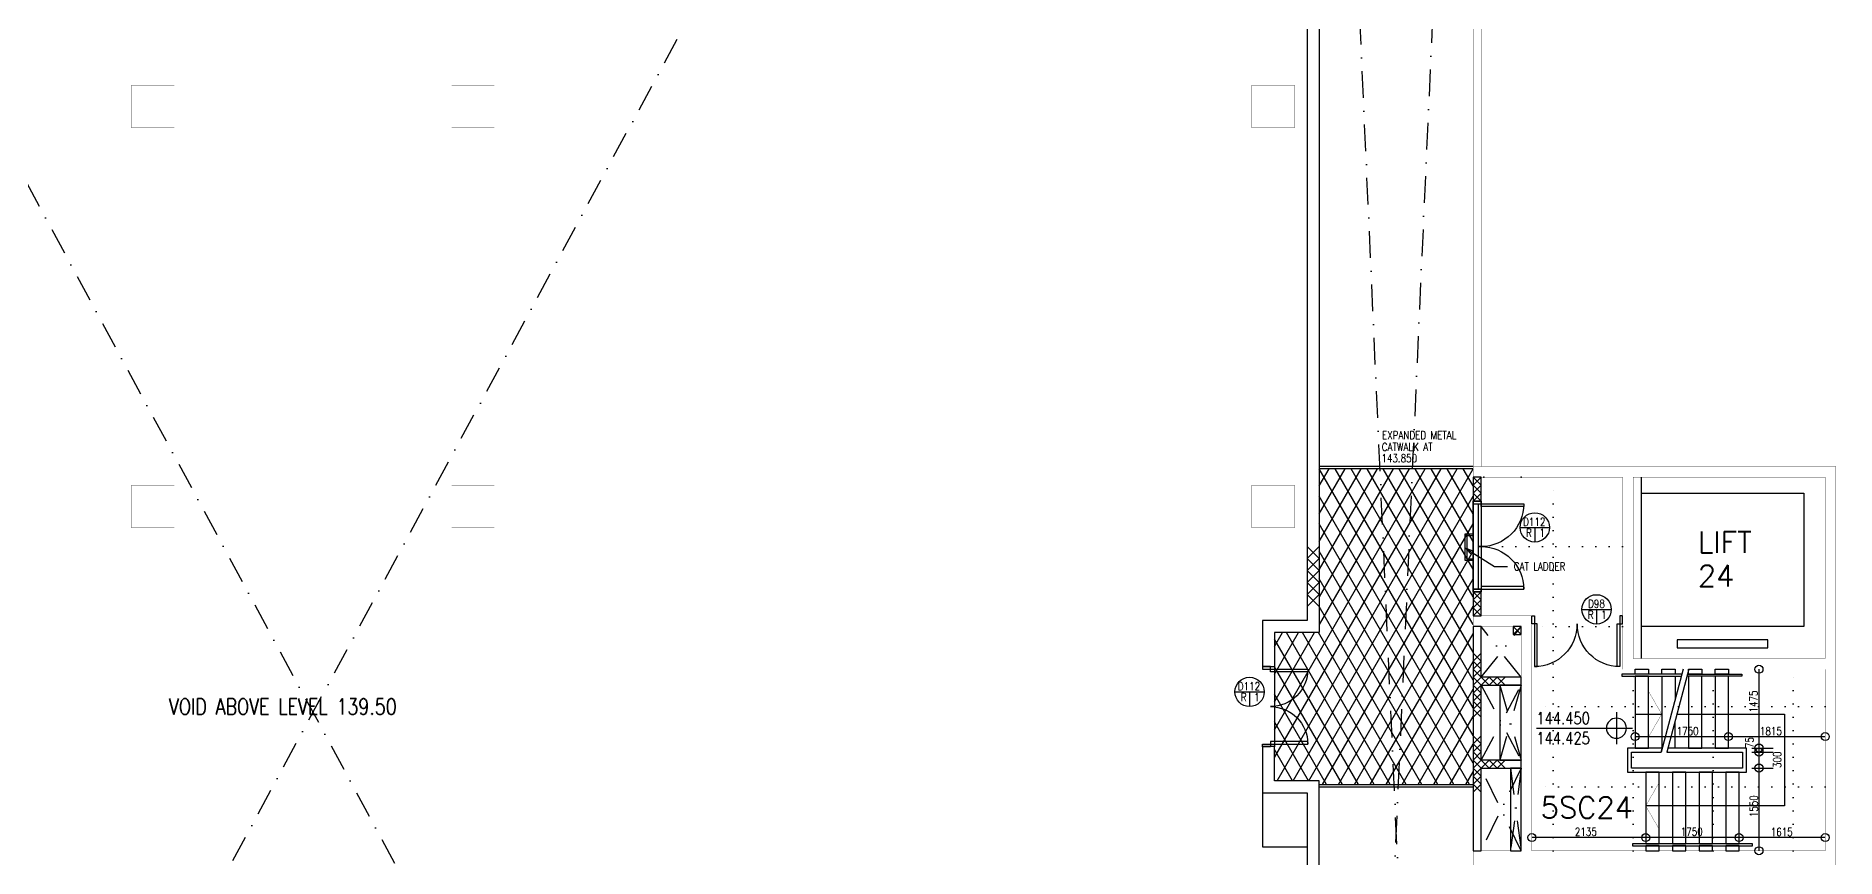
# Model space of a CAD drawing. Extents: x -68523 to 336700, y -113452 to 119396.
# Drawn here: x 174807 to 208552, y -80086 to -64681 of the extents above; entities that cross this region are included whole.
import ezdxf

# ---------------------------------------------------------------- set-up
doc = ezdxf.new("R2010")
doc.units = 0
doc.header["$LTSCALE"] = 1000
doc.header["$MEASUREMENT"] = 0
doc.linetypes.add('s5144a$0$DASHDOT', pattern=[1, 0.5, -0.25, 0, -0.25])
doc.linetypes.add('s5144a$0$DOT', pattern=[0.25, 0, -0.25])
doc.layers.get('0').update_dxf_attribs({"linetype": 'CONTINUOUS'})
for name, color, linetype in [('s5144a$0$11', 14, 'CONTINUOUS'), ('s5144a$0$12', 7, 'CONTINUOUS'), ('s5144a$0$20', 7, 'CONTINUOUS'), ('s5144a$0$21', 2, 'CONTINUOUS'), ('s5144a$0$22', 7, 'CONTINUOUS'), ('s5144a$0$23', 7, 'CONTINUOUS'), ('s5144a$0$25', 7, 'CONTINUOUS'), ('s5144a$0$29', 7, 'CONTINUOUS'), ('s5144a$0$30', 7, 'CONTINUOUS'), ('s5144a$0$35', 7, 'CONTINUOUS'), ('s5144a$0$4', 7, 'CONTINUOUS'), ('s5144a$0$42', 7, 'CONTINUOUS'), ('s5144a$0$6', 7, 'CONTINUOUS'), ('s5144a$0$ROOM-NO', 4, 'CONTINUOUS')]:
    doc.layers.add(name, color=color, linetype=linetype)
doc.styles.add('s5144a$0$STANDARD', font='SIMPLEX')

# ---------------------------------------------------------------- blocks, each defined once
blk = doc.blocks.new('s5144a$0$CHAT15')
at = {"layer": 's5144a$0$22', "color": 14, "linetype": 'Continuous'}
for points in [[(0, 0), (0.15, 0.15), (0.3, 0), (0.45, 0.15), (0.6, 0), (0.75, 0.15)], [(0, 0.15), (0.15, 0), (0.3, 0.15), (0.45, 0), (0.6, 0.15), (0.75, 0)]]:
    blk.add_lwpolyline(points, dxfattribs=at)
blk = doc.blocks.new('s5144a$0$HAT15')
at = {"layer": 's5144a$0$22', "color": 14, "linetype": 'Continuous'}
for p, q in [((0, 0), (0.15, 0.15)), ((0, 0.15), (0.15, 0))]:
    blk.add_line(p, q, dxfattribs=at)
blk = doc.blocks.new('s5144a$0$D1700B')
at = {"layer": 's5144a$0$30', "color": 14, "linetype": 'Continuous'}
for points in [[(0, 0), (0.05, 0), (0.05, 0.95), (0.1, 0.95), (0.1, 0.15), (0, 0.15), (0, 0)], [(1.7, 0), (1.65, 0), (1.65, 0.95), (1.6, 0.95), (1.6, 0.15), (1.7, 0.15), (1.7, 0)]]:
    blk.add_lwpolyline(points, dxfattribs=at)
for centre, start, end in [((0.05, 0.15), 0, 90), ((1.650003, 0.15), 90, 180)]:
    blk.add_arc(centre, 0.800001, start, end, dxfattribs=at)
blk = doc.blocks.new('s5144a$0$D1500A')
at = {"layer": 's5144a$0$30', "linetype": 'Continuous'}
for points in [[(0.1, 0.15), (0.05, 0.15), (0.05, 0.85), (0.1, 0.85)], [(1.4, 0.15), (1.45, 0.15), (1.45, 0.85), (1.4, 0.85)], [(0, 0), (0.05, 0), (0.05, 0.15), (0, 0.15)], [(1.5, 0), (1.45, 0), (1.45, 0.15), (1.5, 0.15)]]:
    blk.add_lwpolyline(points, close=True, dxfattribs=at)
for centre, start, end in [((0.05, 0.15), 0, 90), ((1.450002, 0.15), 90, 180)]:
    blk.add_arc(centre, 0.700001, start, end, dxfattribs=at)
blk = doc.blocks.new('s5144a$0$CATLAD')
at = {"layer": 's5144a$0$25', "linetype": 'Continuous'}
blk.add_lwpolyline([(0, 0), (0, 0.15), (0.5, 0.15), (0.5, 0), (0.468, 0), (0.468, 0.118), (0.032, 0.118), (0.032, 0)], close=True, dxfattribs=at)
blk = doc.blocks.new('s5144a$0$LEVEL')
at = {"layer": 's5144a$0$35', "linetype": 'Continuous'}
for p, q in [((1, 0), (-0.2, 0)), ((0, 0.2), (0, -0.2))]:
    blk.add_line(p, q, dxfattribs=at)
blk.add_circle((0, 0), 0.125, dxfattribs=at)
at = {"layer": 's5144a$0$35', "linetype": 'Continuous', "style": 's5144a$0$STANDARD', "width": 0.8}
for tag, p in [('TAG2', (0.2063, 0.05)), ('TAG1', (0.2063, -0.2))]:
    blk.add_attdef(tag, p, '', height=0.15, dxfattribs=at)
blk = doc.blocks.new('s5144a$0$DRMK2')
at = {"layer": 's5144a$0$29', "color": 14, "linetype": 'Continuous'}
for p, q in [((-0.275, 0), (0.275, 0)), ((0, 0), (0, -0.275))]:
    blk.add_line(p, q, dxfattribs=at)
blk.add_circle((0, 0), 0.275, dxfattribs=at)
at = {"layer": 's5144a$0$29', "color": 14, "linetype": 'Continuous', "style": 's5144a$0$STANDARD', "width": 0.8}
for tag, p in [('TAG6', (-0.2183, 0.03)), ('TAG1', (-0.1587, 0.03)), ('TAG5', (-0.2242, -0.175)), ('TAG4', (-0.1647, -0.175)), ('TAG3', (0.0258, -0.175)), ('TAG2', (0.0853, -0.175))]:
    blk.add_attdef(tag, p, '', height=0.15, dxfattribs=at)
blk = doc.blocks.new('s5144a')
at = {"layer": 's5144a$0$11', "color": 14, "linetype": 'Continuous'}
blk.add_line((204899.8, -72950), (204899.8, -76350), dxfattribs=at)
at = {"layer": 's5144a$0$11', "color": 14, "linetype": 's5144a$0$DASHDOT'}
for p, q in [((202649.8, -76699.8), (201899.8, -75749.8)), ((201899.8, -76699.8), (202649.8, -75749.8)), ((201899.8, -76849.8), (202649.8, -78249.8)), ((201899.8, -78249.8), (202649.8, -76849.8)), ((202649.8, -78399.8), (201899.8, -79950)), ((202649.8, -79950), (201899.8, -78399.8))]:
    blk.add_line(p, q, dxfattribs=at)
at = {"layer": 's5144a$0$11', "color": 2, "linetype": 's5144a$0$DASHDOT'}
for p, q in [((202500, -75749.8), (202650, -75899.8)), ((202650, -75749.8), (202500, -75899.8)), ((202250, -76849.8), (202650, -78249.8)), ((202650, -76849.8), (202250, -78249.8)), ((202450, -78399.8), (202650, -79950)), ((202650, -78399.8), (202450, -79950))]:
    blk.add_line(p, q, dxfattribs=at)
at = {"layer": 's5144a$0$11', "color": 14, "linetype": 'Continuous', "const_width": 5}
for points in [[(204549.8, -76550), (208349.8, -76550), (208349.8, -79950), (202849.8, -79950), (202849.8, -75549.8), (201749.8, -75549.8), (201749.8, -75749.8), (202649.8, -75749.8), (202649.8, -79950), (201749.8, -79950), (201749.8, -82050)], [(208549.8, -101250), (208549.8, -72750), (201749.8, -72749.8), (201749.8, -72949.8), (204549.8, -72950), (204549.8, -76550)]]:
    blk.add_lwpolyline(points, dxfattribs=at)
at = {"layer": 's5144a$0$11', "color": 14, "linetype": 'Continuous'}
for points in [[(201749.8, -73399.8), (201899.8, -73399.8), (201899.8, -72949.8), (201749.8, -72949.8)], [(201749.8, -75549.8), (201899.8, -75549.8), (201899.8, -75099.8), (201749.8, -75099.8)], [(201749.8, -75749.8), (201749.8, -79950), (201899.8, -79950), (201899.8, -78399.8), (202649.8, -78399.8), (202649.8, -78249.8), (201899.8, -78249.8), (201899.8, -76849.8), (202649.8, -76849.8), (202649.8, -76699.8), (201899.8, -76699.8), (201899.8, -75749.8)]]:
    blk.add_lwpolyline(points, close=True, dxfattribs=at)
at = {"layer": 's5144a$0$11', "color": 14, "linetype": 'Continuous', "const_width": 5}
blk.add_lwpolyline([(204749.8, -76350), (208349.8, -76350), (208349.8, -72950), (204749.8, -72950)], close=True, dxfattribs=at)
at = {"layer": 's5144a$0$11', "color": 2, "linetype": 'Continuous'}
for points in [[(202650, -75749.8), (202500, -75749.8), (202500, -75899.8), (202650, -75899.8)], [(202650, -76849.8), (202250, -76849.8), (202250, -78249.8), (202650, -78249.8)], [(202650, -78399.8), (202450, -78399.8), (202450, -79950), (202650, -79950)]]:
    blk.add_lwpolyline(points, close=True, dxfattribs=at)
at = {"layer": 's5144a$0$11', "color": 14, "linetype": 's5144a$0$DASHDOT'}
for p in [(201949.8, -72949.8), (202649.8, -72949.8)]:
    blk.add_point(p, dxfattribs=at)
at = {"layer": 's5144a$0$12', "color": 2, "linetype": 'Continuous'}
for p, q in [((201612, -74286), (202151.7, -74621.8)), ((202151.7, -74621.8), (202391.7, -74621.8)), ((207108.4, -76550), (207108.4, -79950)), ((204784.8, -77811.9), (208349.8, -77811.9)), ((206974.8, -78025), (207374.8, -78025)), ((206974.8, -78100), (207374.8, -78100)), ((206974.8, -78400), (207374.8, -78400)), ((208349.8, -79702.8), (202850.2, -79702.8))]:
    blk.add_line(p, q, dxfattribs=at)
blk.add_lwpolyline([(201759.2, -74333.4), (201612, -74286), (201719.5, -74397.1)], dxfattribs=at)
for centre in [(207108.4, -76550), (204784.8, -77811.9), (206534.8, -77811.9), (207108.4, -78025), (208349.8, -77811.9), (207108.4, -78100), (207108.4, -78400), (202850.2, -79702.8), (204985.2, -79702.8), (206734.8, -79702.8), (208350.2, -79702.8), (207108.4, -79950)]:
    blk.add_circle(centre, 75, dxfattribs=at)
at = {"layer": 's5144a$0$20', "color": 14, "linetype": 's5144a$0$DASHDOT'}
for p, q in [((161300, -42800), (198638, -111800)), ((161362, -111800), (198700, -42800))]:
    blk.add_line(p, q, dxfattribs=at)
at = {"layer": 's5144a$0$20', "color": 14, "linetype": 'Continuous'}
for points in [[(198638, -49550), (198637.5, -53137.3), (197800, -53137.3), (197800, -56362.3), (198637.5, -56362.3), (198637.5, -75637.5), (197800, -75637.5), (197800, -76500.2), (198025, -76500.2)], [(198863, -49550), (198862.5, -53362.3), (198025, -53362.3), (198025, -56137.3), (198862.5, -56137.3), (198862.5, -75862.5), (198025, -75862.5), (198025, -76500.2)], [(198025, -77999.8), (197800, -77999.8), (197800, -78862.5), (198637.5, -78862.5), (198638, -98137.5), (197799.5, -98137.5), (197799.5, -101362.5), (198638, -101362.5), (198638, -111800), (198863, -111800), (198863, -101137.5), (198024.5, -101137.5), (198024.5, -98362.5), (198863, -98362.5), (198862.5, -78637.5), (198025, -78637.5), (198025, -77999.8)]]:
    blk.add_lwpolyline(points, dxfattribs=at)
at = {"layer": 's5144a$0$20', "color": 3, "linetype": 'Continuous', "const_width": 5}
for points in [[(201749.8, -72749.8), (201749.8, -49550)], [(201899.8, -72749.8), (201899.8, -49550)]]:
    blk.add_lwpolyline(points, dxfattribs=at)
at = {"layer": 's5144a$0$20', "color": 2, "linetype": 'Continuous'}
blk.add_lwpolyline([(197800, -78862.5), (197800, -79877.5), (198638, -79877.5)], dxfattribs=at)
at = {"layer": 's5144a$0$23', "color": 14, "linetype": 's5144a$0$DASHDOT'}
for p, q in [((201750, -111800), (198863, -47325)), ((201750, -47325), (198863, -111800))]:
    blk.add_line(p, q, dxfattribs=at)
at = {"layer": 's5144a$0$25', "color": 10, "linetype": 'Continuous'}
for p, q in [((205690, -76550), (205274.7, -78100)), ((205795.3, -76550), (205380, -78100)), ((205284.8, -76680), (205284.8, -78062.4)), ((205534.8, -76680), (205534.8, -77129.3)), ((204784.8, -77390), (205284.8, -77390)), ((205534.8, -78025), (205534.8, -77522.2))]:
    blk.add_line(p, q, dxfattribs=at)
at = {"layer": 's5144a$0$25', "color": 14, "linetype": 'Continuous'}
blk.add_lwpolyline([(201899.8, -75100), (201749.8, -75100), (201749.8, -73400), (201899.8, -73400)], close=True, dxfattribs=at)
at = {"layer": 's5144a$0$25', "color": 10, "linetype": 'Continuous'}
for points in [[(204784.8, -76550), (205034.8, -76550), (205034.8, -76640), (204784.8, -76640)], [(205284.8, -76550), (205534.8, -76550), (205534.8, -76640), (205284.8, -76640)], [(205784.8, -76550), (206034.8, -76550), (206034.8, -76640), (205784.8, -76640)], [(206284.8, -76550), (206534.8, -76550), (206534.8, -76640), (206284.8, -76640)], [(204784.8, -78025), (205034.8, -78025), (205034.8, -76680), (204784.8, -76680)], [(205784.8, -78025), (206034.8, -78025), (206034.8, -76680), (205784.8, -76680)], [(206284.8, -78025), (206534.8, -78025), (206534.8, -76680), (206284.8, -76680)], [(205380, -78100), (206799.8, -78100), (206799.8, -78400), (204719.8, -78400), (204719.8, -78100), (205274.7, -78100), (205294.8, -78025), (204644.8, -78025), (204644.8, -78475), (206874.8, -78475), (206874.8, -78025), (205400.1, -78025)], [(204984.8, -79820), (205234.8, -79820), (205234.8, -78475), (204984.8, -78475)], [(205484.8, -79820), (205734.8, -79820), (205734.8, -78475), (205484.8, -78475)], [(205984.8, -79820), (206234.8, -79820), (206234.8, -78475), (205984.8, -78475)], [(206484.8, -79820), (206734.8, -79820), (206734.8, -78475), (206484.8, -78475)], [(204734.8, -79860), (206984.8, -79860), (206984.8, -79820), (204734.8, -79820)], [(204984.8, -79950), (205234.8, -79950), (205234.8, -79860), (204984.8, -79860)], [(205484.8, -79950), (205734.8, -79950), (205734.8, -79860), (205484.8, -79860)], [(205984.8, -79950), (206234.8, -79950), (206234.8, -79860), (205984.8, -79860)], [(206484.8, -79950), (206734.8, -79950), (206734.8, -79860), (206484.8, -79860)]]:
    blk.add_lwpolyline(points, close=True, dxfattribs=at)
for points in [[(205665.9, -76640), (204534.8, -76640), (204534.8, -76680), (205655.2, -76680)], [(205771.2, -76640), (206784.8, -76640), (206784.8, -76680), (205760.5, -76680)], [(205570.3, -77389.9), (207584.8, -77389.9), (207584.8, -79110), (204984.8, -79110)]]:
    blk.add_lwpolyline(points, dxfattribs=at)
at = {"layer": 's5144a$0$25', "color": 10, "linetype": 'Continuous', "const_width": 5}
for points in [[(205034.8, -76957), (205284.8, -77390), (205034.8, -77823)], [(205234.8, -79543), (204984.8, -79110), (205234.8, -78677)]]:
    blk.add_lwpolyline(points, dxfattribs=at)
at = {"layer": 's5144a$0$30', "color": 14, "linetype": 'Continuous'}
for p, q in [((198025, -77682.3), (200849.6, -72790)), ((198025, -78202), (201149.6, -72790)), ((198073.6, -78637.5), (201449.6, -72790)), ((198373.6, -78637.5), (201749.6, -72790)), ((200549.6, -72790), (198862.5, -75712.1)), ((200249.6, -72790), (198862.5, -75192.5)), ((199949.6, -72790), (198862.5, -74672.8)), ((201749.6, -72750), (198862.8, -72750)), ((201749.6, -72790), (198862.8, -72790)), ((201749.6, -77790.1), (198862.8, -72790)), ((198862.8, -73113.5), (199049.6, -72790)), ((198862.8, -73633.2), (199349.6, -72790)), ((198862.8, -74152.8), (199649.6, -72790)), ((201749.6, -77270.5), (199162.8, -72790)), ((201749.6, -76750.9), (199462.8, -72790)), ((201749.6, -76231.2), (199762.8, -72790)), ((201749.6, -75711.6), (200062.8, -72790)), ((201749.6, -75192), (200362.8, -72790)), ((201749.6, -74672.4), (200662.8, -72790)), ((201749.6, -74152.8), (200962.8, -72790)), ((201749.6, -73633.2), (201262.8, -72790)), ((201749.6, -73113.5), (201562.8, -72790)), ((198671.6, -78637.5), (201749.6, -73306.3)), ((201749.6, -78306.4), (198862.8, -73306.3)), ((201684.5, -78710), (198862.8, -73822.7)), ((198927.9, -78710), (201749.6, -73822.7)), ((201386.4, -78710), (198862.8, -74339)), ((199226, -78710), (201749.6, -74339)), ((201088.2, -78710), (198862.8, -74855.5)), ((199524.2, -78710), (201749.6, -74855.5)), ((200790.1, -78710), (198862.8, -75371.8)), ((199822.3, -78710), (201749.6, -75371.8)), ((198025, -76123.5), (198175.7, -75862.5)), ((198025, -76643.1), (198475.7, -75862.5)), ((198025, -77162.7), (198775.7, -75862.5)), ((199895.7, -78710), (198251.7, -75862.5)), ((200193.8, -78710), (198549.8, -75862.5)), ((200491.9, -78710), (198847.9, -75862.5)), ((200120.5, -78710), (201749.6, -75888.3)), ((199597.5, -78710), (198025, -75986.2)), ((199299.4, -78710), (198025, -76502.7)), ((200418.6, -78710), (201749.6, -76404.6)), ((200716.7, -78710), (201749.6, -76921)), ((199001.3, -78710), (198025, -77018.9)), ((198661.5, -78637.5), (198025, -77534.9)), ((201014.9, -78710), (201749.6, -77437.4)), ((198363.7, -78637.5), (198025, -78050.9)), ((201313, -78710), (201749.6, -77953.8)), ((201611.1, -78710), (201749.6, -78470.1)), ((198862.8, -78710), (201749.8, -78710)), ((198862.8, -78750), (201749.8, -78750))]:
    blk.add_line(p, q, dxfattribs=at)
at = {"layer": 's5144a$0$30', "color": 2, "linetype": 'Continuous'}
for p, q in [((201749.6, -73400), (201749.6, -75100)), ((198025, -76500.2), (198025, -78000.2))]:
    blk.add_line(p, q, dxfattribs=at)
at = {"layer": 's5144a$0$30', "color": 14, "linetype": 'Continuous'}
for points in [[(201899.6, -73400), (201749.6, -73400), (201749.6, -73450), (201899.6, -73450)], [(201899.8, -73400), (201749.8, -73400), (201749.8, -73450), (201899.8, -73450)], [(201899.8, -74250), (201849.8, -74250), (201849.8, -73450), (201899.8, -73450)], [(201899.8, -75050), (201849.8, -75050), (201849.8, -74250), (201899.8, -74250)], [(201899.6, -75050), (201749.6, -75050), (201749.6, -75100), (201899.6, -75100)], [(201899.8, -75050), (201749.8, -75050), (201749.8, -75100), (201899.8, -75100)]]:
    blk.add_lwpolyline(points, close=True, dxfattribs=at)
at = {"layer": 's5144a$0$4', "linetype": 's5144a$0$DOT'}
for p, q in [((203250, -79950), (203250, -72949.9)), ((204549.8, -74250), (201899.8, -74250)), ((204549.8, -75750), (202849.8, -75750)), ((204750, -79950), (204750, -76550)), ((206250, -79950), (206250, -76550)), ((207750, -79950), (207750, -76550)), ((208349.8, -77250), (202849.8, -77250)), ((208349.8, -78750), (202849.8, -78750))]:
    blk.add_line(p, q, dxfattribs=at)
at = {"layer": 's5144a$0$42', "color": 14, "linetype": 'Continuous'}
blk.add_lwpolyline([(204899.8, -73250), (207949.8, -73250), (207949.8, -75750), (204899.8, -75750)], dxfattribs=at)
blk.add_lwpolyline([(204899.8, -73250), (207949.8, -73250), (207949.8, -75750), (204899.8, -75750)], dxfattribs=at)
blk.add_lwpolyline([(205574.8, -76000), (205574.8, -76150), (207274.8, -76150), (207274.8, -76000)], close=True, dxfattribs=at)
blk.add_lwpolyline([(205574.8, -76000), (205574.8, -76150), (207274.8, -76150), (207274.8, -76000)], close=True, dxfattribs=at)
at = {"layer": 's5144a$0$6', "color": 3, "linetype": 'Continuous', "const_width": 5}
for points in [[(176600, -66400), (177400, -66400), (177400, -65600), (176600, -65600)], [(182600, -66400), (183400, -66400), (183400, -65600), (182600, -65600)], [(197600, -66400), (198400, -66400), (198400, -65600), (197600, -65600)], [(176600, -73900), (177400, -73900), (177400, -73100), (176600, -73100)], [(182600, -73900), (183400, -73900), (183400, -73100), (182600, -73100)], [(197600, -73900), (198400, -73900), (198400, -73100), (197600, -73100)]]:
    blk.add_lwpolyline(points, close=True, dxfattribs=at)
at = {"xscale": 999.9979999999999, "zscale": 1000}
for name, p, yscale in [('s5144a$0$HAT15', (201749.8, -73099.8), 999.9979999999999), ('s5144a$0$HAT15', (201749.8, -73099.8), 999.9979999999999), ('s5144a$0$HAT15', (201749.8, -73249.8), 999.9979999999999), ('s5144a$0$HAT15', (201749.8, -73249.8), 999.9979999999999), ('s5144a$0$HAT15', (201749.8, -73399.8), 999.9979999999999), ('s5144a$0$HAT15', (201749.8, -73399.8), 999.9979999999999), ('s5144a$0$HAT15', (201749.8, -75249.8), 999.9979999999999), ('s5144a$0$HAT15', (201749.8, -75249.8), 999.9979999999999), ('s5144a$0$HAT15', (201749.8, -75399.8), 999.9979999999999), ('s5144a$0$HAT15', (201749.8, -75399.8), 999.9979999999999), ('s5144a$0$HAT15', (201749.8, -75549.8), 999.9979999999999), ('s5144a$0$HAT15', (201749.8, -75549.8), 999.9979999999999), ('s5144a$0$D1700B', (202849.6, -75549.8), -999.9979999999999), ('s5144a$0$D1700B', (202849.6, -75549.8), -999.9979999999999), ('s5144a$0$HAT15', (201749.8, -76399.8), 999.9979999999999), ('s5144a$0$HAT15', (201749.8, -76399.8), 999.9979999999999), ('s5144a$0$HAT15', (201749.8, -76549.8), 999.9979999999999), ('s5144a$0$HAT15', (201749.8, -76549.8), 999.9979999999999), ('s5144a$0$HAT15', (201749.8, -76699.8), 999.9979999999999), ('s5144a$0$HAT15', (201749.8, -76699.8), 999.9979999999999), ('s5144a$0$HAT15', (201749.8, -76849.8), 999.9979999999999), ('s5144a$0$HAT15', (201749.8, -76849.8), 999.9979999999999), ('s5144a$0$HAT15', (201749.8, -76999.8), 999.9979999999999), ('s5144a$0$HAT15', (201749.8, -76999.8), 999.9979999999999), ('s5144a$0$HAT15', (201750, -76849.8), 999.9979999999999), ('s5144a$0$HAT15', (201750, -76849.8), 999.9979999999999), ('s5144a$0$HAT15', (201750, -76999.8), 999.9979999999999), ('s5144a$0$HAT15', (201750, -76999.8), 999.9979999999999), ('s5144a$0$HAT15', (201899.8, -76849.8), 999.9979999999999), ('s5144a$0$HAT15', (201899.8, -76849.8), 999.9979999999999), ('s5144a$0$HAT15', (201900, -76849.8), 999.9979999999999), ('s5144a$0$HAT15', (201900, -76849.8), 999.9979999999999), ('s5144a$0$HAT15', (202049.8, -76849.8), 999.9979999999999), ('s5144a$0$HAT15', (202049.8, -76849.8), 999.9979999999999), ('s5144a$0$HAT15', (202050, -76849.8), 999.9979999999999), ('s5144a$0$HAT15', (202050, -76849.8), 999.9979999999999), ('s5144a$0$HAT15', (202199.8, -76849.8), 999.9979999999999), ('s5144a$0$HAT15', (202199.8, -76849.8), 999.9979999999999), ('s5144a$0$HAT15', (202200, -76849.8), 999.9979999999999), ('s5144a$0$HAT15', (202200, -76849.8), 999.9979999999999), ('s5144a$0$HAT15', (201749.8, -77149.8), 999.9979999999999), ('s5144a$0$HAT15', (201749.8, -77149.8), 999.9979999999999), ('s5144a$0$HAT15', (201749.8, -77299.8), 999.9979999999999), ('s5144a$0$HAT15', (201749.8, -77299.8), 999.9979999999999), ('s5144a$0$HAT15', (201750, -77149.8), 999.9979999999999), ('s5144a$0$HAT15', (201750, -77149.8), 999.9979999999999), ('s5144a$0$HAT15', (201750, -77299.8), 999.9979999999999), ('s5144a$0$HAT15', (201750, -77299.8), 999.9979999999999), ('s5144a$0$HAT15', (201749.8, -77449.8), 999.9979999999999), ('s5144a$0$HAT15', (201749.8, -77449.8), 999.9979999999999), ('s5144a$0$HAT15', (201750, -77449.8), 999.9979999999999), ('s5144a$0$HAT15', (201750, -77449.8), 999.9979999999999), ('s5144a$0$HAT15', (201749.8, -77949.8), 999.9979999999999), ('s5144a$0$HAT15', (201749.8, -77949.8), 999.9979999999999), ('s5144a$0$HAT15', (201749.8, -78099.8), 999.9979999999999), ('s5144a$0$HAT15', (201749.8, -78099.8), 999.9979999999999), ('s5144a$0$HAT15', (201750, -77949.8), 999.9979999999999), ('s5144a$0$HAT15', (201750, -77949.8), 999.9979999999999), ('s5144a$0$HAT15', (201750, -78099.8), 999.9979999999999), ('s5144a$0$HAT15', (201750, -78099.8), 999.9979999999999), ('s5144a$0$HAT15', (201749.8, -78249.8), 999.9979999999999), ('s5144a$0$HAT15', (201749.8, -78249.8), 999.9979999999999), ('s5144a$0$HAT15', (201749.8, -78399.8), 999.9979999999999), ('s5144a$0$HAT15', (201749.8, -78399.8), 999.9979999999999), ('s5144a$0$HAT15', (201750, -78249.8), 999.9979999999999), ('s5144a$0$HAT15', (201750, -78249.8), 999.9979999999999), ('s5144a$0$HAT15', (201750, -78399.8), 999.9979999999999), ('s5144a$0$HAT15', (201750, -78399.8), 999.9979999999999), ('s5144a$0$HAT15', (201899.8, -78399.8), 999.9979999999999), ('s5144a$0$HAT15', (201899.8, -78399.8), 999.9979999999999), ('s5144a$0$HAT15', (201900, -78399.8), 999.9979999999999), ('s5144a$0$HAT15', (201900, -78399.8), 999.9979999999999), ('s5144a$0$HAT15', (202049.8, -78399.8), 999.9979999999999), ('s5144a$0$HAT15', (202049.8, -78399.8), 999.9979999999999), ('s5144a$0$HAT15', (202050, -78399.8), 999.9979999999999), ('s5144a$0$HAT15', (202050, -78399.8), 999.9979999999999), ('s5144a$0$HAT15', (202199.8, -78399.8), 999.9979999999999), ('s5144a$0$HAT15', (202199.8, -78399.8), 999.9979999999999), ('s5144a$0$HAT15', (202200, -78399.8), 999.9979999999999), ('s5144a$0$HAT15', (202200, -78399.8), 999.9979999999999), ('s5144a$0$HAT15', (201749.8, -78549.8), 999.9979999999999), ('s5144a$0$HAT15', (201749.8, -78549.8), 999.9979999999999), ('s5144a$0$HAT15', (201749.8, -78699.8), 999.9979999999999), ('s5144a$0$HAT15', (201749.8, -78699.8), 999.9979999999999), ('s5144a$0$HAT15', (201750, -78549.8), 999.9979999999999), ('s5144a$0$HAT15', (201750, -78549.8), 999.9979999999999), ('s5144a$0$HAT15', (201750, -78699.8), 999.9979999999999), ('s5144a$0$HAT15', (201750, -78699.8), 999.9979999999999), ('s5144a$0$HAT15', (201749.8, -78849.8), 999.9979999999999), ('s5144a$0$HAT15', (201749.8, -78849.8), 999.9979999999999), ('s5144a$0$HAT15', (201750, -78849.8), 999.9979999999999), ('s5144a$0$HAT15', (201750, -78849.8), 999.9979999999999)]:
    blk.add_blockref(name, p, dxfattribs=dict(at, yscale=yscale))
at = {"zscale": 1000, "rotation": 90}
for name, p, xscale, yscale in [('s5144a$0$D1700B', (201749.6, -75100), 999.9979999999999, -999.9979999999999), ('s5144a$0$D1700B', (201749.6, -75100), 999.9979999999999, -999.9979999999999), ('s5144a$0$CATLAD', (201749.8, -74513.9), 999.9979999999999, 999.9979999999999), ('s5144a$0$CATLAD', (201749.8, -74513.9), 999.9979999999999, 999.9979999999999), ('s5144a$0$CHAT15', (198637.8, -75375.2), 1499.997, -1499.997), ('s5144a$0$CHAT15', (198637.8, -75375.2), 1499.997, -1499.997), ('s5144a$0$D1500A', (197800, -78000.2), 999.9979999999999, -999.9979999999999), ('s5144a$0$D1500A', (197800, -78000.2), 999.9979999999999, -999.9979999999999)]:
    blk.add_blockref(name, p, dxfattribs=dict(at, xscale=xscale, yscale=yscale))
ref = blk.add_blockref('s5144a$0$DRMK2', (202906.1, -73891), dxfattribs=dict(xscale=999.9979999999999, yscale=999.9979999999999, zscale=1000))
ref.add_attrib('TAG2', '1', (202991.4, -74066), dxfattribs={"layer": 's5144a$0$29', "linetype": 'Continuous', "height": 150, "style": 's5144a$0$STANDARD', "width": 0.8})
ref.add_attrib('TAG4', 'R', (202741.4, -74066), dxfattribs={"layer": 's5144a$0$29', "linetype": 'Continuous', "height": 150, "style": 's5144a$0$STANDARD', "width": 0.8})
ref.add_attrib('TAG6', 'D112', (202687.8, -73861), dxfattribs={"layer": 's5144a$0$29', "linetype": 'Continuous', "height": 150, "style": 's5144a$0$STANDARD', "width": 0.8})
ref = blk.add_blockref('s5144a$0$DRMK2', (204063.5, -75426.2), dxfattribs=dict(xscale=999.9979999999999, yscale=999.9979999999999, zscale=1000))
ref.add_attrib('TAG1', 'D98', (203904.8, -75396.2), dxfattribs={"layer": 's5144a$0$29', "linetype": 'Continuous', "height": 150, "style": 's5144a$0$STANDARD', "width": 0.8})
ref.add_attrib('TAG2', '1', (204148.8, -75601.2), dxfattribs={"layer": 's5144a$0$29', "linetype": 'Continuous', "height": 150, "style": 's5144a$0$STANDARD', "width": 0.8})
ref.add_attrib('TAG4', 'R', (203898.8, -75601.2), dxfattribs={"layer": 's5144a$0$29', "linetype": 'Continuous', "height": 150, "style": 's5144a$0$STANDARD', "width": 0.8})
ref = blk.add_blockref('s5144a$0$DRMK2', (197557.5, -76973.5), dxfattribs=dict(xscale=999.9979999999999, yscale=999.9979999999999, zscale=1000))
ref.add_attrib('TAG2', '1', (197642.8, -77148.5), dxfattribs={"layer": 's5144a$0$29', "linetype": 'Continuous', "height": 150, "style": 's5144a$0$STANDARD', "width": 0.8})
ref.add_attrib('TAG4', 'R', (197392.8, -77148.5), dxfattribs={"layer": 's5144a$0$29', "linetype": 'Continuous', "height": 150, "style": 's5144a$0$STANDARD', "width": 0.8})
ref.add_attrib('TAG6', 'D112', (197339.2, -76943.5), dxfattribs={"layer": 's5144a$0$29', "linetype": 'Continuous', "height": 150, "style": 's5144a$0$STANDARD', "width": 0.8})
ref = blk.add_blockref('s5144a$0$LEVEL', (204436.1, -77654), dxfattribs=dict(xscale=1499.997, yscale=-1499.997, zscale=1000, rotation=180))
ref.add_attrib('TAG1', '144.425', (202936, -77954), dxfattribs={"layer": 's5144a$0$35', "linetype": 'Continuous', "height": 225, "style": 's5144a$0$STANDARD', "width": 0.8})
ref.add_attrib('TAG2', '144.450', (202936, -77579), dxfattribs={"layer": 's5144a$0$35', "linetype": 'Continuous', "height": 225, "style": 's5144a$0$STANDARD', "width": 0.8})
at = {"layer": 's5144a$0$12', "color": 2, "linetype": 'Continuous', "style": 's5144a$0$STANDARD', "width": 0.8}
for s, p in [('EXPANDED METAL', (200040.4, -72237.3)), ('CATWALK AT', (200037.8, -72458.2)), ('143.850', (200030.6, -72669.3)), ('CAT LADDER', (202511.7, -74696.8)), ('1750', (205565.6, -77783.7)), ('1815', (207126.1, -77783.7)), ('2135', (203656.5, -79668.8)), ('1750', (205642.5, -79668.7)), ('1615', (207329.5, -79674.2))]:
    blk.add_text(s, height=150, dxfattribs=at).set_placement(p)
for s, p in [('1475', (207080.1, -77359.8)), ('75', (207008.6, -78028.3)), ('300', (207525.2, -78400.2)), ('1550', (207085.6, -79321.7))]:
    blk.add_text(s, height=150, rotation=90, dxfattribs=at).set_placement(p)
at = {"layer": 's5144a$0$21', "color": 15, "linetype": 'Continuous', "style": 's5144a$0$STANDARD', "width": 0.8}
blk.add_text('VOID ABOVE LEVEL 139.50', height=300, dxfattribs=at).set_placement((177301.5, -77400.1))
at = {"layer": 's5144a$0$ROOM-NO', "style": 's5144a$0$STANDARD'}
for s, p in [('LIFT', (205961.10679, -74364.235)), ('24', (205961.10679, -74999.70909)), ('5SC24', (203015.19851, -79338.38639))]:
    blk.add_text(s, height=400, dxfattribs=at).set_placement(p)

msp = doc.modelspace()

# ---------------------------------------------------------------- block references
msp.add_blockref('s5144a', (0, 0))

doc.saveas('drawing.dxf')
